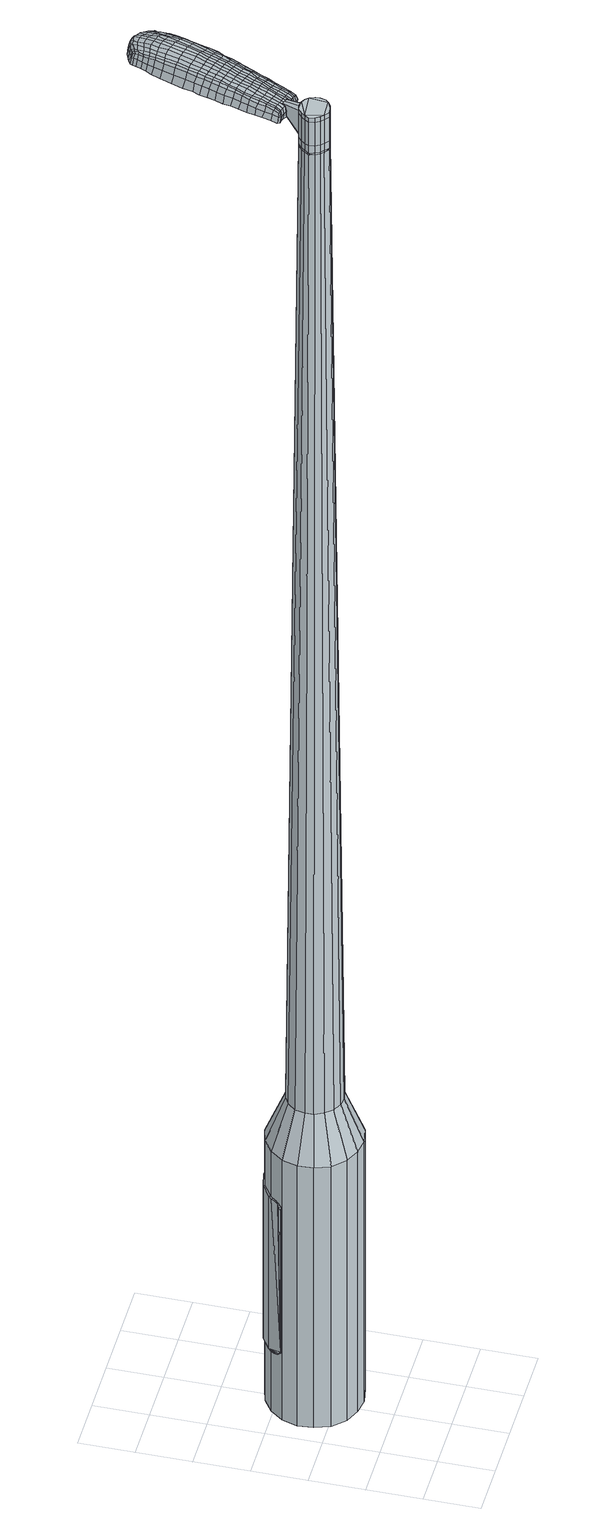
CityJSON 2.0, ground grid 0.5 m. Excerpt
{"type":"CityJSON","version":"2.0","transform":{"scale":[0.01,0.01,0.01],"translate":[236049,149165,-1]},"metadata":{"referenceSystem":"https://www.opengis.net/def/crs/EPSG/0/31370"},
"CityObjects":{
"object1":{"type":"GenericCityObject","attributes":{"cluster":55,"mean_distance_to_centroid":0.196,"new_centroid_x":236049.6,"new_centroid_y":149166.19,"mean_distance_to_camera":8.67,"H1":5.36,"H2":5.68,"Z_final":116.93,"cluster2":-1,"proj_x":236055.3,"proj_y":149167.91,"id_line":90866,"bearing_l":163.28,"distance":5.96,"orientation":"right","G_obj":73.28},"geometry":[{"type":"MultiSurface","lod":"2","boundaries":[[[0,1,2,3]],[[1,4,5,2]],[[4,6,7,5]],[[6,8,9,7]],[[8,10,11,9]],[[10,12,13,11]],[[12,14,15,13]],[[14,16,17,15]],[[16,18,19,17]],[[18,20,21,19]],[[20,22,23,21]],[[22,24,25,23]],[[24,26,27,25]],[[26,28,29,27]],[[28,30,31,29]],[[30,32,33,31]],[[32,34,35,33]],[[34,0,3,35]],[[36,37,38,39]],[[38,40,41,42]],[[41,43,42]],[[42,44,45,46]],[[45,47,46]],[[46,48,49,50]],[[49,51,50]],[[42,46,50,38]],[[50,52,39,38]],[[53,36,39]],[[2,5,7,35]],[[7,9,11,15]],[[11,13,15]],[[15,17,19,23]],[[19,21,23]],[[23,25,27,31]],[[27,29,31]],[[15,23,31,7]],[[31,33,35,7]],[[3,2,35]],[[1,0,54,55]],[[0,34,56,54]],[[34,32,57,56]],[[32,30,58,57]],[[30,28,59,58]],[[28,26,60,59]],[[26,24,61,60]],[[24,22,62,61]],[[22,20,63,62]],[[20,18,64,63]],[[18,16,65,64]],[[16,14,66,65]],[[14,12,67,66]],[[12,10,68,67]],[[10,8,69,68]],[[8,6,70,69]],[[6,4,71,70]],[[4,1,55,71]],[[55,54,72,73]],[[54,56,74,72]],[[56,57,75,74]],[[57,58,76,75]],[[58,59,77,76]],[[59,60,78,77]],[[60,61,79,78]],[[61,62,80,79]],[[62,63,81,80]],[[63,64,82,81]],[[64,65,83,82]],[[65,66,84,83]],[[66,67,85,84]],[[67,68,86,85]],[[68,69,87,86]],[[69,70,88,87]],[[70,71,89,88]],[[71,55,73,89]],[[72,90,91,73]],[[92,93,90,72]],[[94,95,93,92]],[[76,96,95,94]],[[77,97,96,76]],[[98,99,97,77]],[[79,100,99,98]],[[80,101,100,79]],[[81,102,101,80]],[[103,104,102,81]],[[83,105,104,103]],[[106,107,105,83]],[[85,108,107,106]],[[109,110,108,85]],[[87,111,110,109]],[[112,113,111,87]],[[114,115,113,112]],[[73,91,115,114]],[[116,117,118,119]],[[120,116,119,121]],[[122,120,121,123]],[[124,122,123,125]],[[126,124,125,127]],[[128,126,127,129]],[[130,128,129,131]],[[132,130,131,133]],[[134,132,133,135]],[[136,134,135,137]],[[138,136,137,139]],[[140,138,139,141]],[[142,140,141,143]],[[144,142,143,145]],[[146,144,145,147]],[[148,146,147,149]],[[74,92,72]],[[74,75,94,92]],[[75,76,94]],[[78,98,77]],[[78,79,98]],[[82,103,81]],[[82,83,103]],[[84,106,83]],[[84,85,106]],[[86,109,85]],[[86,87,109]],[[88,112,87]],[[88,89,114,112]],[[89,73,114]],[[150,115,91]],[[150,151,113,115]],[[151,111,113]],[[152,110,111]],[[152,108,110]],[[153,107,108]],[[153,105,107]],[[154,104,105]],[[154,102,104]],[[155,99,100]],[[155,97,99]],[[156,95,96]],[[156,157,93,95]],[[157,90,93]],[[39,52,148,158]],[[91,90,159,149]],[[53,39,158,117]],[[90,157,118,159]],[[36,53,117,116]],[[157,156,119,118]],[[37,36,116,120]],[[156,96,121,119]],[[38,37,120,122]],[[96,97,123,121]],[[40,38,122,124]],[[97,155,125,123]],[[41,40,124,126]],[[155,100,127,125]],[[43,41,126,128]],[[100,101,129,127]],[[42,43,128,130]],[[101,102,131,129]],[[44,42,130,132]],[[102,154,133,131]],[[45,44,132,134]],[[154,105,135,133]],[[47,45,134,136]],[[105,153,137,135]],[[46,47,136,138]],[[153,108,139,137]],[[48,46,138,140]],[[108,152,141,139]],[[49,48,140,142]],[[152,111,143,141]],[[51,49,142,144]],[[111,151,145,143]],[[50,51,144,146]],[[151,150,147,145]],[[52,50,146,148]],[[150,91,149,147]],[[148,149,160,161]],[[149,159,162,160]],[[159,118,163,162]],[[118,117,164,163]],[[117,158,165,164]],[[158,148,161,165]],[[166,167,168,169]],[[170,166,169,171]],[[166,170,172,173]],[[167,166,173,174]],[[175,176,177,178]],[[179,175,178,180]],[[175,179,181,182]],[[176,175,182,183]],[[184,185,186,187]],[[188,184,187,189]],[[184,188,190,191]],[[185,184,191,192]],[[193,194,195,196]],[[197,193,196,198]],[[193,197,199,200]],[[194,193,200,201]],[[202,203,204,205]],[[206,202,205,207]],[[202,206,208,209]],[[203,202,209,210]],[[211,212,213,214]],[[215,211,214,216]],[[211,215,217,218]],[[212,211,218,219]],[[220,221,222,223]],[[212,220,223,213]],[[220,212,219,224]],[[221,220,224,225]],[[226,227,228,229]],[[221,226,229,222]],[[226,221,225,230]],[[227,226,230,231]],[[232,170,171,233]],[[227,232,233,228]],[[232,227,231,234]],[[170,232,234,172]],[[235,236,237,238]],[[239,235,238,240]],[[235,239,241,242]],[[236,235,242,243]],[[244,245,246,247]],[[236,244,247,237]],[[244,236,243,248]],[[245,244,248,249]],[[250,251,252,253]],[[245,250,253,246]],[[250,245,249,254]],[[251,250,254,255]],[[256,257,258,259]],[[251,256,259,252]],[[256,251,255,260]],[[257,256,260,261]],[[262,167,174,263]],[[257,262,263,258]],[[262,257,261,264]],[[167,262,264,168]],[[265,266,267,268]],[[269,265,268,270]],[[265,269,271,272]],[[266,265,272,273]],[[274,275,276,277]],[[266,274,277,267]],[[274,266,273,278]],[[275,274,278,279]],[[280,281,282,283]],[[275,280,283,276]],[[280,275,279,284]],[[281,280,284,285]],[[286,179,180,287]],[[281,286,287,282]],[[286,281,285,288]],[[179,286,288,181]],[[289,290,291,292]],[[293,289,292,294]],[[289,293,295,296]],[[290,289,296,297]],[[298,299,300,301]],[[290,298,301,291]],[[298,290,297,302]],[[299,298,302,303]],[[304,305,306,307]],[[299,304,307,300]],[[304,299,303,308]],[[305,304,308,309]],[[310,311,312,313]],[[305,310,313,306]],[[310,305,309,314]],[[311,310,314,315]],[[316,176,183,317]],[[311,316,317,312]],[[316,311,315,318]],[[176,316,318,177]],[[319,205,204,320]],[[321,319,320,322]],[[319,321,323,324]],[[205,319,324,207]],[[325,321,322,326]],[[327,325,326,328]],[[325,327,329,330]],[[321,325,330,323]],[[331,327,328,332]],[[333,331,332,334]],[[331,333,335,336]],[[327,331,336,329]],[[337,333,334,338]],[[339,337,338,340]],[[337,339,341,342]],[[333,337,342,335]],[[343,339,340,344]],[[194,343,344,195]],[[343,194,201,345]],[[339,343,345,341]],[[346,347,192,191]],[[348,346,191,190]],[[346,348,349,350]],[[347,346,350,351]],[[352,353,351,350]],[[354,352,350,349]],[[352,354,355,356]],[[353,352,356,357]],[[358,359,357,356]],[[360,358,356,355]],[[358,360,361,362]],[[359,358,362,363]],[[364,365,363,362]],[[366,364,362,361]],[[364,366,199,197]],[[365,364,197,198]],[[367,368,369,370]],[[269,367,370,271]],[[367,269,270,371]],[[368,367,371,372]],[[373,188,189,374]],[[368,373,374,369]],[[373,368,372,375]],[[188,373,375,190]],[[376,377,378,379]],[[215,376,379,217]],[[376,215,216,380]],[[377,376,380,381]],[[382,383,384,385]],[[377,382,385,378]],[[382,377,381,386]],[[383,382,386,387]],[[388,185,192,389]],[[383,388,389,384]],[[388,383,387,390]],[[185,388,390,186]],[[391,392,393,394]],[[173,391,394,174]],[[391,173,172,395]],[[392,391,395,396]],[[397,398,399,400]],[[392,397,400,393]],[[397,392,396,401]],[[398,397,401,402]],[[403,196,195,404]],[[398,403,404,399]],[[403,398,402,405]],[[196,403,405,198]],[[406,407,408,409]],[[178,406,409,180]],[[406,178,177,410]],[[407,406,410,411]],[[412,200,199,413]],[[407,412,413,408]],[[412,407,411,414]],[[200,412,414,201]],[[415,416,417,418]],[[293,415,418,295]],[[415,293,294,419]],[[416,415,419,420]],[[421,206,207,422]],[[416,421,422,417]],[[421,416,420,423]],[[206,421,423,208]],[[424,425,426,427]],[[239,424,427,241]],[[424,239,240,428]],[[425,424,428,429]],[[430,431,432,433]],[[425,430,433,426]],[[430,425,429,434]],[[431,430,434,435]],[[436,203,210,437]],[[431,436,437,432]],[[436,431,435,438]],[[203,436,438,204]],[[439,440,429,428]],[[238,439,428,240]],[[439,238,237,441]],[[440,439,441,442]],[[443,444,435,434]],[[440,443,434,429]],[[443,440,442,445]],[[444,443,445,446]],[[447,320,204,438]],[[444,447,438,435]],[[447,444,446,448]],[[320,447,448,322]],[[449,450,451,452]],[[296,449,452,297]],[[449,296,295,418]],[[450,449,418,417]],[[453,324,323,454]],[[450,453,454,451]],[[453,450,417,422]],[[324,453,422,207]],[[455,456,442,441]],[[247,455,441,237]],[[455,247,246,457]],[[456,455,457,458]],[[459,460,446,445]],[[456,459,445,442]],[[459,456,458,461]],[[460,459,461,462]],[[463,326,322,448]],[[460,463,448,446]],[[463,460,462,464]],[[326,463,464,328]],[[465,466,467,468]],[[302,465,468,303]],[[465,302,297,452]],[[466,465,452,451]],[[469,330,329,470]],[[466,469,470,467]],[[469,466,451,454]],[[330,469,454,323]],[[471,472,458,457]],[[253,471,457,246]],[[471,253,252,473]],[[472,471,473,474]],[[475,476,462,461]],[[472,475,461,458]],[[475,472,474,477]],[[476,475,477,478]],[[479,332,328,464]],[[476,479,464,462]],[[479,476,478,480]],[[332,479,480,334]],[[481,482,483,484]],[[308,481,484,309]],[[481,308,303,468]],[[482,481,468,467]],[[485,336,335,486]],[[482,485,486,483]],[[485,482,467,470]],[[336,485,470,329]],[[487,488,474,473]],[[259,487,473,252]],[[487,259,258,489]],[[488,487,489,490]],[[491,492,478,477]],[[488,491,477,474]],[[491,488,490,493]],[[492,491,493,494]],[[495,338,334,480]],[[492,495,480,478]],[[495,492,494,496]],[[338,495,496,340]],[[497,498,499,500]],[[314,497,500,315]],[[497,314,309,484]],[[498,497,484,483]],[[501,342,341,502]],[[498,501,502,499]],[[501,498,483,486]],[[342,501,486,335]],[[503,504,490,489]],[[263,503,489,258]],[[503,263,174,394]],[[504,503,394,393]],[[505,506,494,493]],[[504,505,493,490]],[[505,504,393,400]],[[506,505,400,399]],[[507,344,340,496]],[[506,507,496,494]],[[507,506,399,404]],[[344,507,404,195]],[[508,509,411,410]],[[318,508,410,177]],[[508,318,315,500]],[[509,508,500,499]],[[510,345,201,414]],[[509,510,414,411]],[[510,509,499,502]],[[345,510,502,341]],[[511,512,372,371]],[[268,511,371,270]],[[511,268,267,513]],[[512,511,513,514]],[[515,348,190,375]],[[512,515,375,372]],[[515,512,514,516]],[[348,515,516,349]],[[517,518,519,520]],[[218,517,520,219]],[[517,218,217,379]],[[518,517,379,378]],[[521,522,523,524]],[[518,521,524,519]],[[521,518,378,385]],[[522,521,385,384]],[[525,347,351,526]],[[522,525,526,523]],[[525,522,384,389]],[[347,525,389,192]],[[527,528,514,513]],[[277,527,513,267]],[[527,277,276,529]],[[528,527,529,530]],[[531,354,349,516]],[[528,531,516,514]],[[531,528,530,532]],[[354,531,532,355]],[[533,534,535,536]],[[224,533,536,225]],[[533,224,219,520]],[[534,533,520,519]],[[537,538,539,540]],[[534,537,540,535]],[[537,534,519,524]],[[538,537,524,523]],[[541,353,357,542]],[[538,541,542,539]],[[541,538,523,526]],[[353,541,526,351]],[[543,544,530,529]],[[283,543,529,276]],[[543,283,282,545]],[[544,543,545,546]],[[547,360,355,532]],[[544,547,532,530]],[[547,544,546,548]],[[360,547,548,361]],[[549,550,551,552]],[[230,549,552,231]],[[549,230,225,536]],[[550,549,536,535]],[[553,554,555,556]],[[550,553,556,551]],[[553,550,535,540]],[[554,553,540,539]],[[557,359,363,558]],[[554,557,558,555]],[[557,554,539,542]],[[359,557,542,357]],[[559,560,546,545]],[[287,559,545,282]],[[559,287,180,409]],[[560,559,409,408]],[[561,366,361,548]],[[560,561,548,546]],[[561,560,408,413]],[[366,561,413,199]],[[562,563,396,395]],[[234,562,395,172]],[[562,234,231,552]],[[563,562,552,551]],[[564,565,402,401]],[[563,564,401,396]],[[564,563,551,556]],[[565,564,556,555]],[[566,365,198,405]],[[565,566,405,402]],[[566,565,555,558]],[[365,566,558,363]],[[567,568,569,570]],[[570,569,571,572]],[[573,571,569,574]],[[574,569,568,575]],[[576,577,578,579]],[[579,578,580,581]],[[582,580,578,583]],[[583,578,577,584]],[[585,586,587,588]],[[588,587,589,590]],[[591,589,587,592]],[[592,587,586,593]],[[594,595,596,597]],[[597,596,598,599]],[[600,598,596,601]],[[601,596,595,602]],[[603,604,605,606]],[[606,605,607,608]],[[609,607,605,610]],[[610,605,604,611]],[[612,613,614,615]],[[615,614,616,617]],[[618,616,614,619]],[[619,614,613,620]],[[621,622,623,624]],[[624,623,613,612]],[[620,613,623,625]],[[625,623,622,626]],[[627,628,629,630]],[[630,629,622,621]],[[626,622,629,631]],[[631,629,628,632]],[[572,571,633,634]],[[634,633,628,627]],[[632,628,633,635]],[[635,633,571,573]],[[636,637,638,639]],[[639,638,640,641]],[[642,640,638,643]],[[643,638,637,644]],[[645,646,647,648]],[[648,647,637,636]],[[644,637,647,649]],[[649,647,646,650]],[[651,652,653,654]],[[654,653,646,645]],[[650,646,653,655]],[[655,653,652,656]],[[657,658,659,660]],[[660,659,652,651]],[[656,652,659,661]],[[661,659,658,662]],[[575,568,663,664]],[[664,663,658,657]],[[662,658,663,665]],[[665,663,568,567]],[[666,667,668,669]],[[669,668,670,671]],[[672,670,668,673]],[[673,668,667,674]],[[675,676,677,678]],[[678,677,667,666]],[[674,667,677,679]],[[679,677,676,680]],[[681,682,683,684]],[[684,683,676,675]],[[680,676,683,685]],[[685,683,682,686]],[[581,580,687,688]],[[688,687,682,681]],[[686,682,687,689]],[[689,687,580,582]],[[690,691,692,693]],[[693,692,694,695]],[[696,694,692,697]],[[697,692,691,698]],[[699,700,701,702]],[[702,701,691,690]],[[698,691,701,703]],[[703,701,700,704]],[[705,706,707,708]],[[708,707,700,699]],[[704,700,707,709]],[[709,707,706,710]],[[711,712,713,714]],[[714,713,706,705]],[[710,706,713,715]],[[715,713,712,716]],[[584,577,717,718]],[[718,717,712,711]],[[716,712,717,719]],[[719,717,577,576]],[[603,606,720,721]],[[721,720,722,723]],[[724,722,720,725]],[[725,720,606,608]],[[723,722,726,727]],[[727,726,728,729]],[[730,728,726,731]],[[731,726,722,724]],[[729,728,732,733]],[[733,732,734,735]],[[736,734,732,737]],[[737,732,728,730]],[[735,734,738,739]],[[739,738,740,741]],[[742,740,738,743]],[[743,738,734,736]],[[741,740,744,745]],[[745,744,595,594]],[[602,595,744,746]],[[746,744,740,742]],[[593,747,748,592]],[[592,748,749,591]],[[750,749,748,751]],[[751,748,747,752]],[[752,753,754,751]],[[751,754,755,750]],[[756,755,754,757]],[[757,754,753,758]],[[758,759,760,757]],[[757,760,761,756]],[[762,761,760,763]],[[763,760,759,764]],[[764,765,766,763]],[[763,766,767,762]],[[600,767,766,598]],[[598,766,765,599]],[[768,769,770,771]],[[771,770,670,672]],[[671,670,770,772]],[[772,770,769,773]],[[590,589,774,775]],[[775,774,769,768]],[[773,769,774,776]],[[776,774,589,591]],[[777,778,779,780]],[[780,779,616,618]],[[617,616,779,781]],[[781,779,778,782]],[[783,784,785,786]],[[786,785,778,777]],[[782,778,785,787]],[[787,785,784,788]],[[593,586,789,790]],[[790,789,784,783]],[[788,784,789,791]],[[791,789,586,585]],[[792,793,794,795]],[[795,794,574,575]],[[573,574,794,796]],[[796,794,793,797]],[[798,799,800,801]],[[801,800,793,792]],[[797,793,800,802]],[[802,800,799,803]],[[594,597,804,805]],[[805,804,799,798]],[[803,799,804,806]],[[806,804,597,599]],[[807,808,809,810]],[[810,809,579,581]],[[576,579,809,811]],[[811,809,808,812]],[[600,601,813,814]],[[814,813,808,807]],[[812,808,813,815]],[[815,813,601,602]],[[816,817,818,819]],[[819,818,694,696]],[[695,694,818,820]],[[820,818,817,821]],[[608,607,822,823]],[[823,822,817,816]],[[821,817,822,824]],[[824,822,607,609]],[[825,826,640,827]],[[827,640,642]],[[641,640,828]],[[640,826,828]],[[829,830,831,832]],[[832,831,826,825]],[[828,826,831,833]],[[833,831,830,834]],[[611,604,835,836]],[[836,835,830,829]],[[834,830,835,837]],[[837,835,604,603]],[[838,839,828]],[[828,839,639,641]],[[636,639,839,840]],[[840,839,838,841]],[[834,842,843,833]],[[833,843,838,828]],[[841,838,843,844]],[[844,843,842,845]],[[603,721,846,837]],[[837,846,842,834]],[[845,842,846,847]],[[847,846,721,723]],[[848,849,850,851]],[[851,850,697,698]],[[696,697,850,819]],[[819,850,849,816]],[[724,725,852,853]],[[853,852,849,848]],[[816,849,852,823]],[[823,852,725,608]],[[841,854,840]],[[840,854,648,636]],[[645,648,854,855]],[[855,854,856]],[[845,857,858,844]],[[844,858,854,841]],[[856,854,858,859]],[[859,858,857,860]],[[723,727,861,847]],[[847,861,857,845]],[[860,857,861,862]],[[862,861,727,729]],[[863,864,865,866]],[[866,865,703,704]],[[698,703,865,851]],[[851,865,864,848]],[[730,731,867,868]],[[868,867,864,863]],[[848,864,867,853]],[[853,867,731,724]],[[856,869,870,855]],[[855,870,654,645]],[[651,654,870,871]],[[871,870,869,872]],[[860,873,874,859]],[[859,874,869,856]],[[872,869,874,875]],[[875,874,873,876]],[[729,733,877,862]],[[862,877,873,860]],[[876,873,877,878]],[[878,877,733,735]],[[879,880,881,882]],[[882,881,709,710]],[[704,709,881,866]],[[866,881,880,863]],[[736,737,883,884]],[[884,883,880,879]],[[863,880,883,868]],[[868,883,737,730]],[[872,885,886,871]],[[871,886,660,651]],[[657,660,886,887]],[[887,886,885,888]],[[876,889,890,875]],[[875,890,885,872]],[[888,885,890,891]],[[891,890,889,892]],[[735,739,893,878]],[[878,893,889,876]],[[892,889,893,894]],[[894,893,739,741]],[[895,896,897,898]],[[898,897,715,716]],[[710,715,897,882]],[[882,897,896,879]],[[742,743,899,900]],[[900,899,896,895]],[[879,896,899,884]],[[884,899,743,736]],[[888,901,902,887]],[[887,902,664,657]],[[575,664,902,795]],[[795,902,901,792]],[[892,903,904,891]],[[891,904,901,888]],[[792,901,904,801]],[[801,904,903,798]],[[741,745,905,894]],[[894,905,903,892]],[[798,903,905,805]],[[805,905,745,594]],[[812,906,907,811]],[[811,907,719,576]],[[716,719,907,898]],[[898,907,906,895]],[[602,746,908,815]],[[815,908,906,812]],[[895,906,908,900]],[[900,908,746,742]],[[773,909,910,772]],[[772,910,669,671]],[[666,669,910,911]],[[911,910,909,912]],[[591,749,913,776]],[[776,913,909,773]],[[912,909,913,914]],[[914,913,749,750]],[[915,916,917,918]],[[918,917,619,620]],[[618,619,917,780]],[[780,917,916,777]],[[919,920,921,922]],[[922,921,916,915]],[[777,916,921,786]],[[786,921,920,783]],[[752,747,923,924]],[[924,923,920,919]],[[783,920,923,790]],[[790,923,747,593]],[[912,925,926,911]],[[911,926,678,666]],[[675,678,926,927]],[[927,926,925,928]],[[750,755,929,914]],[[914,929,925,912]],[[928,925,929,930]],[[930,929,755,756]],[[931,932,933,934]],[[934,933,625,626]],[[620,625,933,918]],[[918,933,932,915]],[[935,936,937,938]],[[938,937,932,931]],[[915,932,937,922]],[[922,937,936,919]],[[758,753,939,940]],[[940,939,936,935]],[[919,936,939,924]],[[924,939,753,752]],[[928,941,942,927]],[[927,942,684,675]],[[681,684,942,943]],[[943,942,941,944]],[[756,761,945,930]],[[930,945,941,928]],[[944,941,945,946]],[[946,945,761,762]],[[947,948,949,950]],[[950,949,631,632]],[[626,631,949,934]],[[934,949,948,931]],[[951,952,953,954]],[[954,953,948,947]],[[931,948,953,938]],[[938,953,952,935]],[[764,759,955,956]],[[956,955,952,951]],[[935,952,955,940]],[[940,955,759,758]],[[944,957,958,943]],[[943,958,688,681]],[[581,688,958,810]],[[810,958,957,807]],[[762,767,959,946]],[[946,959,957,944]],[[807,957,959,814]],[[814,959,767,600]],[[797,960,961,796]],[[796,961,635,573]],[[632,635,961,950]],[[950,961,960,947]],[[803,962,963,802]],[[802,963,960,797]],[[947,960,963,954]],[[954,963,962,951]],[[599,765,964,806]],[[806,964,962,803]],[[951,962,964,956]],[[956,964,765,764]],[[567,570,169,168]],[[570,572,171,169]],[[582,583,182,181]],[[583,584,183,182]],[[585,588,187,186]],[[588,590,189,187]],[[609,610,209,208]],[[610,611,210,209]],[[612,615,214,213]],[[615,617,216,214]],[[621,624,223,222]],[[624,612,213,223]],[[627,630,229,228]],[[630,621,222,229]],[[572,634,233,171]],[[634,627,228,233]],[[642,643,242,241]],[[643,644,243,242]],[[644,649,248,243]],[[649,650,249,248]],[[650,655,254,249]],[[655,656,255,254]],[[656,661,260,255]],[[661,662,261,260]],[[662,665,264,261]],[[665,567,168,264]],[[672,673,272,271]],[[673,674,273,272]],[[674,679,278,273]],[[679,680,279,278]],[[680,685,284,279]],[[685,686,285,284]],[[686,689,288,285]],[[689,582,181,288]],[[690,693,292,291]],[[693,695,294,292]],[[699,702,301,300]],[[702,690,291,301]],[[705,708,307,306]],[[708,699,300,307]],[[711,714,313,312]],[[714,705,306,313]],[[584,718,317,183]],[[718,711,312,317]],[[768,771,370,369]],[[771,672,271,370]],[[590,775,374,189]],[[775,768,369,374]],[[617,781,380,216]],[[781,782,381,380]],[[782,787,386,381]],[[787,788,387,386]],[[788,791,390,387]],[[791,585,186,390]],[[695,820,419,294]],[[820,821,420,419]],[[821,824,423,420]],[[824,609,208,423]],[[825,827,427,426]],[[827,642,241,427]],[[829,832,433,432]],[[832,825,426,433]],[[611,836,437,210]],[[836,829,432,437]],[[965,966,967,968]],[[969,970,968,967]],[[971,972,973,974]],[[975,976,977,978]],[[966,979,980,967]],[[981,969,967,980]],[[982,971,974,983]],[[984,985,976,975]],[[979,986,987,980]],[[987,988,981,980]],[[989,982,983,990]],[[991,985,984,992]],[[986,993,994,987]],[[994,995,988,987]],[[996,989,990,997]],[[998,991,992,999]],[[1000,1001,1002,1003]],[[1004,1005,1001,1000]],[[1004,1006,1007,1005]],[[1006,1008,1009,1007]],[[1010,1011,1012,1013]],[[1014,1015,1011,1010]],[[1016,1017,1015,1014]],[[1018,1019,1017,1016]],[[1013,1002,1001,1010]],[[1010,1001,1005,1014]],[[1005,1007,1016,1014]],[[1007,1009,1018,1016]],[[974,973,970,969]],[[983,974,969,981]],[[988,990,983,981]],[[995,997,990,988]],[[975,978,972,971]],[[984,975,971,982]],[[992,984,982,989]],[[999,992,989,996]],[[976,1000,1003,977]],[[985,1004,1000,976]],[[1006,1004,985,991]],[[1008,1006,991,998]],[[1020,1021,1022,1023]],[[1022,1024,1025,1026]],[[1022,1026,1027,1028]],[[1022,1028,1023]],[[1029,1020,1023,1030]],[[1031,1030,1023,1032]],[[1033,1032,1023]],[[1034,1022,1021,1035]],[[1036,1034,1035,1037]],[[1038,1036,1037,1039]],[[1040,1038,1039,1041]],[[1042,1040,1041,1043]],[[1043,1044,1045,1046]],[[1043,1046,1047,1048]],[[1043,1048,1049,1050]],[[1049,1051,1052,1053]],[[1049,1053,1054,1055]],[[1049,1055,1050]],[[1043,1050,1042]],[[1056,1057,1021,1020]],[[1058,1059,1024,1022]],[[1060,1061,1033,1023]],[[1057,1062,1035,1021]],[[1063,1058,1022,1034]],[[1062,1064,1037,1035]],[[1065,1063,1034,1036]],[[1064,1066,1039,1037]],[[1067,1065,1036,1038]],[[1066,1068,1041,1039]],[[1069,1067,1038,1040]],[[1068,1070,1043,1041]],[[1071,1069,1040,1042]],[[1070,1072,1044,1043]],[[1073,1074,1051,1049]],[[1075,1071,1042,1050]],[[1045,1044,1072,1076]],[[1046,1045,1076,1077]],[[1047,1046,1077,1078]],[[1048,1047,1078,1079]],[[1049,1048,1079,1073]],[[1080,1056,1020,1029]],[[1081,1080,1029,1030]],[[1082,1081,1030,1031]],[[1083,1082,1031,1032]],[[1061,1083,1032,1033]],[[1025,1024,1059,1084]],[[1052,1051,1074,1085]],[[1026,1025,1084,1086]],[[1027,1026,1086,1087]],[[1028,1027,1087,1088]],[[1023,1028,1088,1060]],[[1053,1052,1085,1089]],[[1054,1053,1089,1090]],[[1055,1054,1090,1091]],[[1050,1055,1091,1075]]]}]}
},
"vertices":[
[71,162,384],[84,155,384],[84,155,96],[71,162,96],[94,145,384],[94,145,96],[100,131,384],[100,131,96],[101,116,384],[101,116,96],[97,102,384],[97,102,96],[88,91,384],[88,91,96],[76,82,384],[76,82,96],[61,79,384],[61,79,96],[47,81,384],[47,81,96],[34,87,384],[34,87,96],[23,98,384],[23,98,96],[18,112,384],[18,112,96],[17,126,384],[17,126,96],[21,140,384],[21,140,96],[30,152,384],[30,152,96],[42,160,384],[42,160,96],[56,164,384],[56,164,96],[54,134,1524],[50,131,1524],[47,127,1524],[63,134,1524],[45,123,1524],[46,118,1524],[51,111,1524],[48,114,1524],[55,108,1524],[60,108,1524],[68,112,1524],[64,109,1524],[71,115,1524],[72,120,1524],[70,129,1524],[72,124,1524],[67,132,1524],[58,135,1524],[66,145,429],[74,142,429],[57,146,429],[49,144,429],[42,140,429],[36,133,429],[34,124,429],[34,116,429],[38,108,429],[44,101,429],[52,97,429],[60,96,429],[69,98,429],[76,103,429],[81,110,429],[84,118,429],[83,127,429],[80,135,429],[63,134,1483],[67,132,1483],[58,135,1483],[54,134,1483],[50,131,1483],[47,127,1483],[45,123,1483],[46,118,1483],[48,114,1483],[51,111,1483],[55,108,1483],[60,108,1483],[64,109,1483],[68,112,1483],[71,115,1483],[72,120,1483],[72,124,1483],[70,129,1483],[63,134,1485],[67,132,1485],[58,134,1483],[58,134,1485],[54,133,1483],[54,133,1485],[50,131,1485],[47,127,1485],[46,123,1483],[46,123,1485],[46,118,1485],[48,114,1485],[51,111,1485],[55,109,1483],[55,109,1485],[60,108,1485],[64,110,1483],[64,110,1485],[68,112,1485],[70,116,1483],[70,116,1485],[72,120,1485],[71,124,1483],[71,124,1485],[70,128,1483],[70,128,1485],[54,134,1519],[58,135,1519],[58,135,1493],[54,134,1493],[50,131,1519],[50,131,1493],[47,127,1519],[47,127,1493],[45,123,1519],[45,123,1493],[46,118,1519],[46,118,1493],[48,114,1519],[48,114,1493],[51,111,1519],[51,111,1493],[55,108,1519],[55,108,1493],[60,108,1519],[60,108,1493],[64,109,1519],[64,109,1493],[68,112,1519],[68,112,1493],[71,115,1519],[71,115,1493],[72,120,1519],[72,120,1493],[72,124,1519],[72,124,1493],[70,129,1519],[70,129,1493],[67,132,1519],[67,132,1493],[70,129,1485],[72,124,1485],[71,115,1485],[64,109,1485],[55,108,1485],[45,123,1485],[54,134,1485],[58,135,1485],[63,134,1519],[63,134,1493],[71,151,1513],[71,151,1518],[68,152,1513],[65,153,1513],[65,153,1518],[68,152,1518],[108,217,1519],[106,211,1518],[108,212,1509],[110,218,1510],[111,226,1519],[113,226,1510],[109,225,1526],[106,217,1525],[104,210,1525],[71,229,1519],[70,222,1518],[71,220,1525],[72,227,1525],[74,237,1519],[75,236,1526],[72,239,1510],[70,230,1510],[68,224,1509],[109,294,1519],[113,293,1519],[113,294,1513],[109,295,1513],[105,294,1519],[105,295,1513],[105,293,1524],[109,292,1524],[112,291,1524],[88,223,1530],[86,216,1529],[89,215,1529],[91,222,1530],[91,232,1531],[94,231,1531],[87,233,1530],[84,224,1530],[82,217,1529],[65,146,1512],[67,145,1512],[68,146,1517],[65,147,1517],[62,147,1512],[63,148,1517],[62,147,1506],[65,147,1506],[68,146,1506],[124,275,1519],[123,271,1519],[125,272,1512],[125,275,1512],[124,277,1518],[125,277,1512],[123,277,1522],[123,275,1523],[122,271,1524],[122,267,1519],[121,261,1519],[123,262,1512],[124,267,1512],[121,267,1524],[120,261,1525],[120,255,1519],[118,248,1519],[120,248,1511],[122,256,1511],[118,255,1526],[116,247,1526],[114,237,1519],[116,238,1510],[113,236,1526],[83,148,1513],[86,155,1513],[84,155,1518],[82,148,1517],[81,143,1512],[80,144,1516],[82,143,1506],[84,149,1507],[87,156,1507],[88,162,1514],[91,169,1515],[89,169,1520],[87,162,1519],[90,163,1507],[92,170,1507],[93,176,1515],[96,183,1516],[94,183,1522],[92,176,1521],[95,177,1508],[98,184,1508],[98,190,1517],[101,197,1517],[99,197,1524],[97,190,1523],[100,191,1508],[103,198,1509],[103,204,1518],[102,203,1524],[105,205,1509],[90,286,1519],[89,283,1519],[90,282,1524],[91,285,1523],[91,288,1518],[92,287,1522],[90,289,1512],[89,287,1512],[88,284,1512],[87,278,1519],[85,273,1519],[86,272,1525],[88,277,1524],[86,279,1512],[84,274,1512],[83,267,1519],[80,259,1519],[81,258,1526],[84,266,1526],[82,269,1511],[79,261,1511],[77,248,1519],[78,247,1526],[76,250,1510],[54,157,1513],[56,164,1513],[55,166,1507],[53,158,1507],[53,151,1512],[52,152,1506],[54,152,1516],[55,156,1517],[57,163,1518],[57,172,1514],[59,179,1515],[58,180,1507],[57,173,1507],[58,170,1519],[60,178,1520],[61,186,1515],[63,193,1516],[62,195,1508],[60,188,1508],[62,185,1521],[64,192,1522],[64,201,1517],[66,208,1517],[65,209,1509],[63,202,1508],[65,199,1523],[67,206,1524],[68,215,1518],[67,217,1509],[69,213,1524],[67,152,1519],[69,151,1519],[69,159,1520],[72,158,1520],[66,160,1520],[64,153,1519],[71,166,1522],[74,165,1522],[73,173,1523],[76,173,1523],[70,174,1523],[68,167,1521],[75,180,1524],[78,180,1524],[77,188,1525],[80,187,1525],[74,189,1525],[72,181,1524],[80,195,1526],[82,194,1526],[82,202,1527],[85,201,1527],[78,203,1527],[76,196,1526],[84,209,1528],[87,208,1528],[80,210,1528],[108,290,1527],[111,288,1527],[104,290,1526],[102,286,1527],[107,285,1528],[110,284,1528],[105,279,1529],[108,278,1529],[101,280,1528],[98,273,1530],[103,272,1530],[106,271,1530],[100,265,1531],[104,264,1531],[96,266,1530],[94,257,1531],[98,256,1531],[101,255,1531],[94,244,1531],[98,243,1531],[90,245,1531],[93,289,1518],[95,291,1519],[95,292,1513],[92,291,1513],[93,288,1523],[96,290,1523],[100,293,1519],[100,294,1513],[100,291,1524],[124,279,1518],[123,282,1518],[122,281,1523],[123,278,1523],[125,280,1513],[124,283,1513],[121,285,1519],[119,288,1519],[118,287,1524],[120,284,1523],[122,286,1513],[119,289,1513],[116,291,1519],[115,289,1524],[116,292,1513],[105,217,1528],[103,218,1528],[101,211,1528],[102,210,1527],[108,225,1528],[106,226,1529],[100,219,1529],[97,220,1530],[95,213,1529],[98,212,1528],[103,227,1529],[100,229,1530],[94,221,1530],[92,214,1529],[97,230,1531],[74,227,1528],[76,226,1529],[78,235,1529],[76,235,1528],[72,220,1527],[74,219,1528],[80,225,1529],[82,234,1530],[78,218,1528],[53,149,1512],[55,149,1512],[56,150,1517],[54,150,1517],[53,150,1506],[55,150,1506],[59,148,1512],[59,149,1517],[58,149,1506],[79,141,1512],[77,142,1512],[78,142,1506],[80,142,1506],[79,143,1517],[77,143,1517],[75,143,1512],[73,143,1512],[73,144,1506],[76,143,1506],[75,144,1517],[73,145,1517],[70,144,1512],[71,145,1506],[70,145,1517],[80,148,1519],[79,148,1519],[83,155,1520],[81,155,1520],[77,149,1519],[74,150,1519],[79,156,1520],[77,157,1520],[72,150,1519],[74,158,1520],[56,155,1519],[58,155,1519],[60,162,1520],[58,163,1520],[61,154,1519],[63,161,1520],[85,162,1521],[84,162,1521],[88,169,1522],[86,169,1522],[81,163,1521],[79,164,1521],[84,170,1522],[81,171,1523],[76,165,1522],[79,172,1523],[60,170,1521],[62,169,1521],[63,176,1522],[61,177,1522],[65,168,1521],[67,175,1522],[90,176,1523],[89,176,1523],[93,183,1524],[91,183,1524],[86,177,1523],[84,178,1524],[89,184,1525],[86,185,1525],[81,179,1524],[83,186,1525],[63,184,1523],[65,184,1523],[67,191,1524],[65,191,1524],[69,183,1524],[71,190,1525],[95,190,1525],[93,190,1525],[98,197,1526],[96,197,1526],[91,191,1526],[88,192,1526],[93,198,1527],[90,199,1527],[85,193,1526],[88,200,1527],[67,199,1525],[69,198,1525],[71,205,1526],[69,206,1526],[72,197,1526],[74,204,1527],[100,204,1527],[98,204,1527],[96,205,1527],[93,206,1528],[90,207,1528],[70,213,1527],[73,212,1527],[76,211,1528],[92,286,1525],[95,287,1525],[91,282,1526],[93,284,1526],[99,289,1526],[98,285,1527],[122,276,1525],[121,278,1525],[120,275,1526],[121,273,1525],[120,281,1525],[117,284,1526],[116,280,1527],[119,277,1526],[115,287,1526],[113,282,1527],[89,278,1526],[92,278,1527],[87,272,1527],[90,272,1528],[96,279,1528],[94,273,1529],[120,268,1526],[119,270,1527],[117,263,1528],[119,262,1527],[117,272,1527],[115,274,1528],[113,268,1529],[115,266,1528],[112,276,1528],[110,270,1530],[85,266,1528],[87,266,1529],[83,258,1528],[85,258,1529],[92,266,1529],[89,258,1530],[117,256,1528],[116,257,1528],[113,249,1529],[115,248,1528],[113,259,1529],[111,261,1530],[108,252,1530],[111,251,1530],[107,263,1530],[105,254,1531],[79,247,1529],[82,246,1529],[86,246,1530],[111,237,1528],[110,238,1529],[107,239,1530],[104,241,1530],[101,242,1531],[106,212,1509],[104,211,1518],[106,218,1518],[108,219,1509],[109,226,1519],[111,227,1510],[107,226,1525],[105,218,1525],[102,211,1525],[73,220,1525],[71,221,1518],[73,228,1518],[74,227,1525],[75,237,1519],[77,235,1525],[74,238,1510],[72,230,1509],[70,223,1509],[112,292,1513],[112,291,1519],[109,292,1519],[109,293,1513],[105,292,1519],[105,293,1513],[105,290,1524],[108,290,1524],[111,289,1524],[89,215,1528],[86,216,1528],[88,223,1529],[91,222,1529],[91,232,1529],[94,231,1529],[87,233,1529],[85,224,1529],[83,217,1528],[68,148,1516],[68,147,1512],[66,148,1512],[66,149,1516],[63,149,1512],[63,149,1516],[63,150,1506],[66,149,1506],[68,148,1506],[123,272,1512],[121,272,1519],[122,275,1518],[123,275,1512],[122,277,1518],[123,277,1512],[121,276,1522],[121,275,1523],[120,272,1523],[121,262,1512],[119,261,1519],[120,267,1519],[122,268,1512],[119,267,1524],[118,261,1525],[118,249,1511],[116,248,1519],[118,256,1519],[120,256,1511],[116,255,1525],[114,248,1526],[113,237,1519],[114,238,1510],[111,237,1526],[82,156,1518],[84,156,1513],[81,149,1513],[80,149,1517],[79,144,1512],[79,145,1515],[80,145,1506],[82,149,1506],[85,156,1507],[87,170,1520],[89,170,1514],[86,163,1514],[85,163,1519],[88,164,1507],[90,171,1507],[92,184,1522],[94,184,1516],[91,177,1515],[90,177,1521],[93,178,1508],[96,185,1508],[97,197,1523],[99,198,1517],[97,191,1516],[95,191,1522],[98,192,1508],[101,199,1508],[102,205,1517],[100,204,1524],[103,205,1509],[91,281,1523],[90,282,1519],[92,285,1518],[93,284,1523],[93,286,1518],[93,286,1522],[92,288,1512],[91,286,1512],[89,283,1512],[87,271,1525],[86,272,1519],[88,277,1519],[90,276,1524],[87,279,1512],[85,273,1512],[83,258,1526],[82,259,1519],[84,266,1519],[85,265,1525],[83,268,1511],[81,261,1511],[79,248,1519],[80,247,1526],[78,250,1510],[57,165,1507],[58,164,1513],[56,157,1513],[55,158,1506],[55,152,1512],[54,153,1506],[56,152,1515],[57,156,1517],[58,163,1518],[60,180,1507],[61,179,1514],[59,171,1514],[58,173,1507],[60,170,1519],[62,177,1520],[64,195,1508],[65,193,1516],[63,186,1515],[62,187,1508],[64,185,1521],[66,192,1522],[67,209,1508],[68,207,1517],[66,200,1516],[65,202,1508],[67,199,1522],[69,206,1523],[70,214,1517],[69,216,1509],[71,213,1524],[67,153,1518],[70,152,1518],[69,160,1519],[72,159,1519],[66,160,1519],[65,154,1518],[71,167,1520],[74,166,1520],[73,174,1521],[76,173,1521],[71,175,1521],[69,168,1520],[76,181,1523],[78,180,1523],[78,188,1524],[80,187,1524],[75,189,1524],[73,182,1523],[80,195,1525],[83,194,1525],[82,202,1526],[85,201,1526],[79,203,1526],[77,196,1525],[84,209,1527],[87,208,1527],[81,210,1527],[111,287,1526],[108,288,1526],[104,288,1525],[103,285,1526],[106,284,1526],[110,283,1526],[108,277,1528],[105,278,1528],[101,279,1527],[99,272,1528],[103,272,1529],[106,271,1529],[104,264,1530],[101,265,1530],[97,265,1529],[94,257,1530],[98,256,1530],[101,255,1530],[98,243,1530],[94,244,1530],[91,245,1530],[96,290,1513],[96,289,1518],[94,288,1518],[93,289,1512],[94,286,1523],[96,288,1523],[100,291,1519],[100,292,1513],[100,289,1523],[120,280,1523],[121,281,1518],[122,279,1518],[121,278,1523],[123,279,1512],[122,281,1512],[117,286,1523],[117,287,1519],[119,284,1519],[119,283,1523],[120,284,1513],[118,288,1513],[115,289,1519],[114,288,1524],[115,290,1513],[100,212,1527],[102,218,1527],[104,218,1527],[101,211,1526],[106,226,1527],[105,227,1528],[95,214,1528],[97,220,1528],[100,219,1528],[98,213,1527],[103,228,1528],[100,229,1529],[94,221,1529],[92,215,1528],[97,230,1529],[79,235,1528],[77,226,1527],[75,227,1527],[78,235,1527],[73,220,1526],[75,219,1527],[81,225,1528],[83,234,1528],[79,218,1527],[57,151,1516],[56,151,1512],[55,151,1512],[56,152,1516],[54,152,1506],[56,152,1506],[59,150,1512],[60,151,1516],[59,151,1506],[79,145,1506],[78,144,1512],[80,144,1506],[78,145,1516],[74,146,1506],[73,145,1512],[76,145,1512],[77,145,1506],[76,146,1516],[73,146,1516],[71,146,1512],[71,147,1506],[71,147,1516],[79,149,1518],[80,149,1518],[82,156,1519],[81,156,1519],[74,151,1518],[77,150,1518],[79,157,1519],[77,157,1519],[72,151,1518],[74,158,1519],[60,163,1519],[58,156,1518],[57,156,1518],[59,163,1519],[61,155,1518],[63,162,1519],[84,163,1520],[87,170,1521],[86,170,1521],[79,164,1520],[81,164,1520],[84,171,1521],[81,172,1521],[76,165,1520],[79,172,1521],[64,177,1521],[62,170,1520],[61,170,1520],[63,177,1521],[65,169,1520],[67,176,1521],[88,177,1522],[89,177,1522],[92,184,1523],[91,184,1523],[83,179,1522],[86,178,1522],[88,185,1523],[86,186,1524],[81,179,1523],[83,187,1524],[68,191,1523],[66,184,1522],[64,184,1522],[66,192,1523],[69,183,1522],[71,190,1523],[93,191,1524],[94,191,1524],[97,198,1525],[96,198,1525],[88,193,1525],[91,192,1524],[93,199,1525],[90,200,1526],[85,194,1525],[88,201,1526],[71,205,1525],[69,198,1524],[68,199,1524],[70,206,1525],[73,197,1524],[75,204,1525],[98,205,1526],[99,204,1526],[93,207,1527],[95,206,1526],[90,208,1527],[73,212,1526],[72,213,1526],[77,211,1526],[96,286,1524],[94,284,1524],[92,281,1525],[94,283,1525],[100,287,1525],[98,284,1525],[119,274,1525],[120,278,1524],[120,276,1524],[120,272,1525],[115,280,1526],[116,283,1525],[118,281,1524],[117,277,1525],[114,286,1525],[113,282,1526],[92,278,1526],[90,277,1526],[88,271,1526],[90,272,1527],[96,278,1526],[94,272,1527],[116,263,1527],[118,269,1526],[118,268,1526],[117,262,1526],[112,267,1528],[114,274,1527],[116,272,1526],[114,265,1527],[111,276,1527],[109,269,1528],[88,266,1527],[86,265,1527],[84,258,1527],[86,258,1528],[92,266,1528],[90,258,1529],[112,249,1528],[115,257,1527],[116,256,1527],[113,248,1527],[107,253,1529],[110,261,1529],[113,259,1528],[110,251,1528],[107,262,1529],[104,254,1530],[82,246,1528],[81,246,1528],[86,246,1529],[109,238,1528],[110,237,1528],[104,241,1529],[107,239,1529],[101,242,1530],[80,144,1508],[74,146,1508],[84,177,1509],[92,175,1509],[91,197,1510],[99,195,1510],[103,235,1512],[112,233,1512],[107,215,1511],[98,218,1511],[108,252,1513],[112,265,1514],[120,263,1514],[117,250,1513],[67,148,1508],[77,179,1509],[83,200,1510],[94,238,1512],[89,221,1511],[99,255,1513],[103,268,1514],[61,150,1508],[69,182,1509],[75,202,1510],[85,241,1512],[80,223,1511],[95,271,1514],[90,258,1513],[54,152,1508],[61,184,1509],[66,205,1510],[76,243,1512],[71,226,1511],[86,273,1514],[82,261,1513],[115,278,1514],[115,283,1514],[122,281,1514],[123,276,1514],[107,281,1514],[108,285,1514],[99,283,1514],[102,287,1514],[91,286,1514],[95,289,1514],[114,289,1515],[112,293,1515],[113,292,1515],[118,287,1515],[110,290,1515],[111,293,1515],[106,291,1515],[110,293,1515],[101,292,1515],[109,294,1515],[27,151,334],[30,154,334],[30,154,165],[21,142,171],[27,151,165],[25,148,165],[23,145,166],[22,144,167],[21,143,169],[25,148,334],[23,145,333],[22,144,332],[21,143,331],[21,142,328],[42,162,165],[42,162,334],[57,165,165],[57,165,334],[72,163,165],[72,163,334],[85,156,165],[85,156,334],[95,146,165],[95,146,334],[97,142,334],[99,138,334],[100,136,333],[101,134,332],[101,133,331],[101,132,328],[97,142,165],[101,132,171],[101,133,169],[101,134,167],[100,136,166],[99,138,165],[29,149,334],[32,152,334],[32,152,165],[29,149,165],[23,141,171],[23,141,328],[43,159,334],[43,159,165],[57,162,334],[57,162,165],[71,160,334],[71,160,165],[83,154,334],[83,154,165],[93,144,334],[93,144,165],[95,141,334],[99,131,328],[99,131,171],[95,141,165],[96,137,334],[97,135,333],[98,133,332],[99,132,331],[27,146,334],[25,144,333],[24,142,332],[23,141,331],[27,146,165],[99,132,169],[25,144,166],[24,142,167],[23,141,169],[98,133,167],[97,135,166],[96,137,165]
]}
